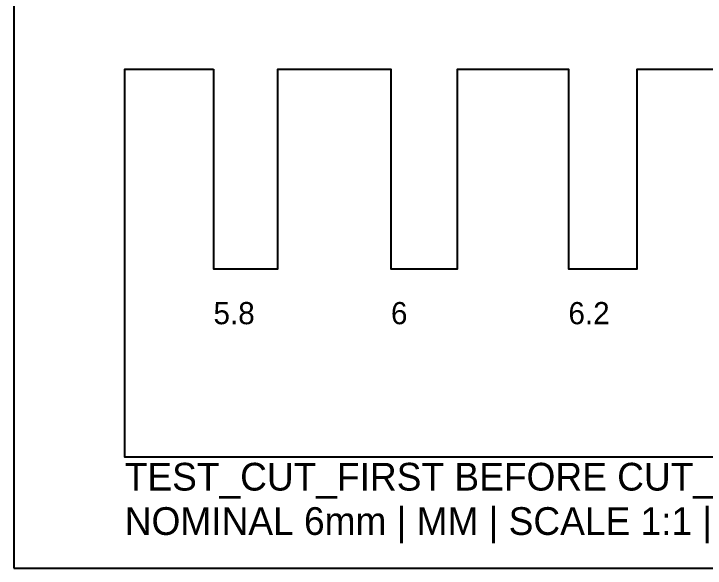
# Model space of a CAD drawing. Header units: millimetres. Extents: x 0 to 610, y 0 to 457.
# Drawn here: x 0 to 62.3, y 0 to 50 of the extents above; entities that cross this region are included whole.
import ezdxf

# ---------------------------------------------------------------- set-up
doc = ezdxf.new("R2010")
doc.units = ezdxf.units.MM
for name, color, linetype in [('LABEL_DO_NOT_CUT', 3, 'Continuous'), ('STOCK_DO_NOT_CUT', 8, 'Continuous'), ('TEST_CUT_FIRST', 1, 'Continuous')]:
    doc.layers.add(name, color=color, linetype=linetype)

msp = doc.modelspace()

# ---------------------------------------------------------------- linework, layer by layer
at = {"layer": 'STOCK_DO_NOT_CUT'}
msp.add_lwpolyline([(0, 0), (609.6, 0), (609.6, 457.2), (0, 457.2)], close=True, dxfattribs=at)
at = {"layer": 'TEST_CUT_FIRST'}
msp.add_lwpolyline([(18, 45), (18, 27), (23.8, 27), (23.8, 45), (34, 45), (34, 27), (40, 27), (40, 45), (50, 45), (50, 27), (56.2, 27), (56.2, 45), (66, 45), (66, 27), (72.4, 27), (72.4, 45), (88, 45), (88, 27), (106.3, 27), (106.3, 45), (130, 45), (130, 10), (10, 10), (10, 45)], close=True, dxfattribs=at)

# ---------------------------------------------------------------- texts
at = {"layer": 'LABEL_DO_NOT_CUT'}
for s, height, p in [('5.8', 2, (18, 22)), ('6', 2, (34, 22)), ('6.2', 2, (50, 22)), ('TEST_CUT_FIRST BEFORE CUT_AIRCRAFT. LABEL/STOCK ARE NOT CUT LAYERS.', 2.5, (10, 7)), ('NOMINAL 6mm | MM | SCALE 1:1 | GRAIN ALONG X / 609.6mm EDGE', 2.5, (10, 3))]:
    msp.add_text(s, height=height, dxfattribs=at).set_placement(p)

doc.saveas('drawing.dxf')
